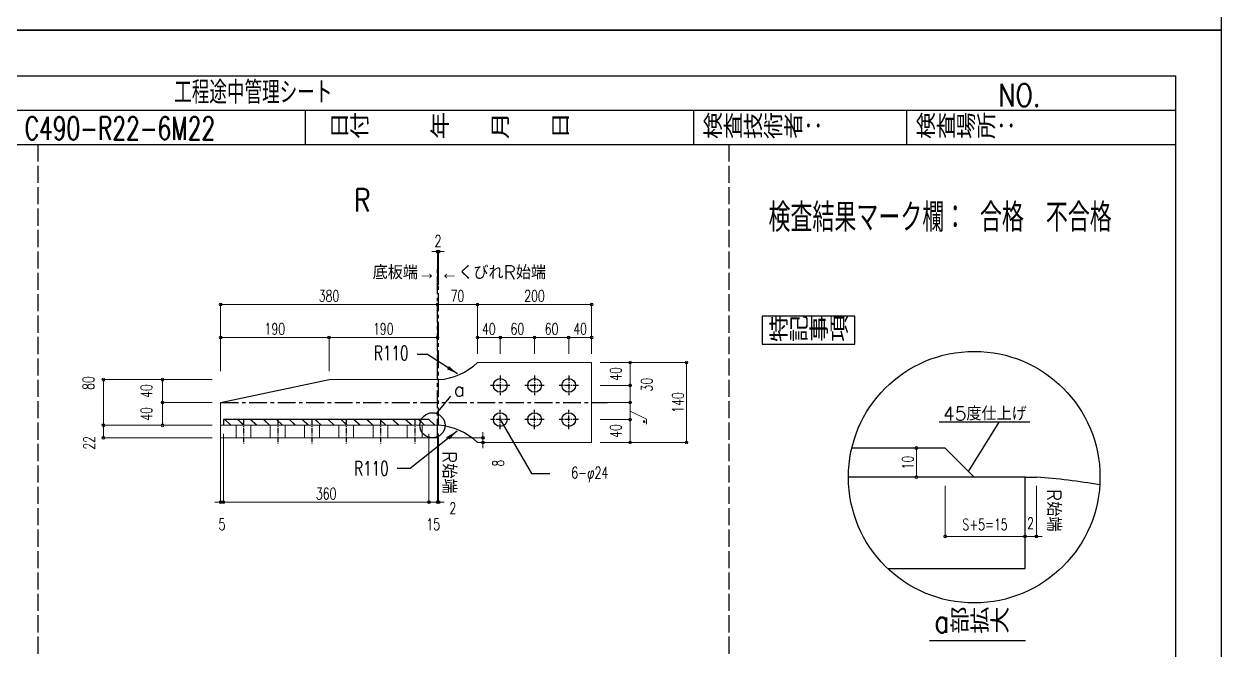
# Model space of a CAD drawing. Header units: millimetres. Extents: x -11384 to 29624, y 0 to 17788.
# Drawn here: x 4631 to 6728, y 1290 to 2387 of the extents above; entities that cross this region are included whole.
import ezdxf
from ezdxf.enums import TextEntityAlignment as Align

# ---------------------------------------------------------------- set-up
doc = ezdxf.new("R2010")
doc.units = ezdxf.units.MM
doc.header["$LTSCALE"] = 5
for name, pattern in [('ACAD_ISO03W100', [30, 12, -18]), ('CENTER1', [10, 6.25, -1.25, 1.25, -1.25]), ('DASHED', [7.5, 6, -1.5]), ('JIS_08_50', [53, 50, -1.125, 0.75, -1.125])]:
    doc.linetypes.add(name, pattern=pattern)
doc.layers.get('0').update_dxf_attribs({"color": 255})
doc.layers.get('DEFPOINTS').update_dxf_attribs({"color": 255})
for name, color, linetype in [('CENTER', 2, 'JIS_08_50'), ('LAYER6', 7, 'Continuous'), ('寸法', 4, 'Continuous'), ('溶接', 241, 'Continuous'), ('補助線', 7, 'ACAD_ISO03W100'), ('金物', 142, 'Continuous')]:
    doc.layers.add(name, color=color, linetype=linetype)
doc.styles.add('KANJI', font='simplex.shx', dxfattribs={"width": 0.7, "bigfont": 'extfont2.shx'})
doc.styles.get("Standard").update_dxf_attribs({"font": 'simplex.shx', "width": 0.7, "height": 2.5, "bigfont": '@extfont2.shx'})
doc.styles.add('SUNPOU', font='simplex.shx', dxfattribs={"width": 0.7, "bigfont": 'extfont2.shx'})
doc.dimstyles.new('コピー ～ 一般寸法-小さめ', dxfattribs={"dimtxt": 25, "dimasz": 3, "dimexe": 3, "dimexo": 3, "dimgap": 3, "dimtad": 1, "dimtxsty": 'Standard', "dimblk": 'ORIGIN', "dimcen": 0, "dimclrd": 256, "dimclre": 256, "dimclrt": 256, "dimadec": 0, "dimazin": 0, "dimtfac": 1, "dimtmove": 1, "dimatfit": 2, "dimfxl": 0, "dimtolj": 2, "dimlwd": 5, "dimlwe": 5, "dimarcsym": 0})
doc.dimstyles.new('コピー(2) - Standard', dxfattribs={"dimtxt": 25, "dimasz": 20, "dimexe": 0.18, "dimexo": 0.0625, "dimgap": 15, "dimtad": 1, "dimdec": 0, "dimzin": 0, "dimdsep": 46, "dimtxsty": 'Standard', "dimblk": 'DOTSMALL', "dimcen": 0.09, "dimadec": 0, "dimazin": 0, "dimtfac": 1, "dimtdec": 0, "dimtofl": 0, "dimtmove": 0, "dimatfit": 3, "dimfxl": 0, "dimtolj": 1, "dimtzin": 0, "dimarcsym": 0})
doc.dimstyles.new('一般寸法-小さめ', dxfattribs={"dimscale": 10, "dimtxt": 2, "dimasz": 0.5, "dimexe": 0.125, "dimexo": 1.5, "dimgap": 0.5, "dimtad": 1, "dimtxsty": 'KANJI', "dimblk": 'ORIGIN', "dimcen": 0, "dimclrd": 256, "dimclre": 256, "dimclrt": 256, "dimadec": 0, "dimazin": 0, "dimtfac": 1, "dimtmove": 2, "dimatfit": 2, "dimfxl": 0, "dimtolj": 2, "dimlwd": 5, "dimlwe": 5, "dimarcsym": 0})

# ---------------------------------------------------------------- blocks, each defined once
blk = doc.blocks.new('_Origin')
at = {"color": 0, "linetype": 'ByBlock', "lineweight": -2}
blk.add_line((0, 0), (-1, 0), dxfattribs=at)
blk.add_circle((0, 0), 0.5, dxfattribs=at)
blk = doc.blocks.new('*D783')
at = {"layer": 'DEFPOINTS', "color": 0, "ltscale": 4, "transparency": 16777216}
for p in [(6244.5, 1592.9), (6384.5, 1592.9), (6384.5, 1489.2)]:
    blk.add_point(p, dxfattribs=at)
at = {"layer": '寸法', "lineweight": 5, "ltscale": 4, "transparency": 16777216}
for p, q in [((6244.5, 1577.9), (6244.5, 1487.9)), ((6384.5, 1577.9), (6384.5, 1487.9)), ((6249.5, 1489.2), (6379.5, 1489.2))]:
    blk.add_line(p, q, dxfattribs=at)
at = {"layer": '寸法', "lineweight": 5, "ltscale": 4, "transparency": 16777216, "xscale": 5, "yscale": 5, "zscale": 5, "rotation": 180}
blk.add_blockref('_Origin', (6244.5, 1489.2), dxfattribs=at)
at = {"layer": '寸法', "lineweight": 5, "ltscale": 4, "transparency": 16777216, "xscale": 5, "yscale": 5, "zscale": 5}
blk.add_blockref('_Origin', (6384.5, 1489.2), dxfattribs=at)
at = {"layer": '寸法', "ltscale": 4, "transparency": 16777216, "insert": (6314.5, 1510), "char_height": 20, "attachment_point": 5, "style": 'KANJI'}
blk.add_mtext('\\A2;S+5=15', dxfattribs=at)
blk = doc.blocks.new('*D784')
at = {"layer": 'DEFPOINTS', "color": 0, "ltscale": 4, "transparency": 16777216}
for p in [(6384.5, 1592.9), (6404.5, 1592.9), (6404.5, 1489.2)]:
    blk.add_point(p, dxfattribs=at)
at = {"layer": '寸法', "lineweight": 5, "ltscale": 4, "transparency": 16777216}
for p, q in [((6384.5, 1577.9), (6384.5, 1487.9)), ((6404.5, 1577.9), (6404.5, 1487.9)), ((6379.5, 1489.2), (6374.5, 1489.2)), ((6384.5, 1489.2), (6404.5, 1489.2)), ((6409.5, 1489.2), (6414.5, 1489.2))]:
    blk.add_line(p, q, dxfattribs=at)
at = {"layer": '寸法', "lineweight": 5, "ltscale": 4, "transparency": 16777216, "xscale": 5, "yscale": 5, "zscale": 5}
blk.add_blockref('_Origin', (6384.5, 1489.2), dxfattribs=at)
at = {"layer": '寸法', "lineweight": 5, "ltscale": 4, "transparency": 16777216, "xscale": 5, "yscale": 5, "zscale": 5, "rotation": 180}
blk.add_blockref('_Origin', (6404.5, 1489.2), dxfattribs=at)
at = {"layer": '寸法', "ltscale": 4, "transparency": 16777216, "insert": (6394.1, 1512.2), "char_height": 20, "attachment_point": 5, "style": 'KANJI'}
blk.add_mtext('\\A2;2', dxfattribs=at)
blk = doc.blocks.new('*D785')
at = {"layer": 'DEFPOINTS', "color": 0, "linetype": 'Continuous', "transparency": 16777216}
for p in [(6244.5, 1643.9), (6194.1, 1592.9), (6244.5, 1592.9)]:
    blk.add_point(p, dxfattribs=at)
at = {"layer": '寸法', "linetype": 'Continuous', "lineweight": 5, "transparency": 16777216}
for p, q in [((6229.5, 1643.9), (6192.9, 1643.9)), ((6194.1, 1638.9), (6194.1, 1597.9)), ((6229.5, 1592.9), (6192.9, 1592.9))]:
    blk.add_line(p, q, dxfattribs=at)
at = {"layer": '寸法', "linetype": 'Continuous', "lineweight": 5, "transparency": 16777216, "xscale": 5, "yscale": 5, "zscale": 5}
for p, rotation in [((6194.1, 1643.9), 90), ((6194.1, 1592.9), 270)]:
    blk.add_blockref('_Origin', p, dxfattribs=dict(at, rotation=rotation))
at = {"layer": '寸法', "linetype": 'Continuous', "transparency": 16777216, "insert": (6179.1, 1618.4), "char_height": 20, "attachment_point": 5, "rotation": 90, "style": 'KANJI'}
blk.add_mtext('\\A2;10', dxfattribs=at)
blk = doc.blocks.new('*D849')
at = {"layer": 'DEFPOINTS', "color": 0, "transparency": 16777216}
for p in [(5355.1, 1895.5), (4975.1, 1763.7), (5355.1, 1763.7)]:
    blk.add_point(p, dxfattribs=at)
at = {"layer": '寸法', "lineweight": 5, "transparency": 16777216}
for p, q in [((4975.1, 1778.7), (4975.1, 1896.8)), ((4980.1, 1895.5), (5350.1, 1895.5)), ((5355.1, 1778.7), (5355.1, 1896.8))]:
    blk.add_line(p, q, dxfattribs=at)
at = {"layer": '寸法', "lineweight": 5, "transparency": 16777216, "xscale": 5, "yscale": 5, "zscale": 5, "rotation": 180}
blk.add_blockref('_Origin', (4975.1, 1895.5), dxfattribs=at)
at = {"layer": '寸法', "lineweight": 5, "transparency": 16777216, "xscale": 5, "yscale": 5, "zscale": 5}
blk.add_blockref('_Origin', (5355.1, 1895.5), dxfattribs=at)
at = {"layer": '寸法', "transparency": 16777216, "insert": (5165.1, 1910.5), "char_height": 20, "attachment_point": 5, "style": 'KANJI'}
blk.add_mtext('\\A2;380', dxfattribs=at)
blk = doc.blocks.new('*D850')
at = {"layer": 'DEFPOINTS', "color": 0, "transparency": 16777216}
for p in [(5355.1, 1895.5), (5425.1, 1795.2), (5355.1, 1763.7)]:
    blk.add_point(p, dxfattribs=at)
at = {"layer": '寸法', "lineweight": 5, "transparency": 16777216}
for p, q in [((5355.1, 1778.7), (5355.1, 1896.8)), ((5420.1, 1895.5), (5360.1, 1895.5)), ((5425.1, 1810.2), (5425.1, 1896.8))]:
    blk.add_line(p, q, dxfattribs=at)
at = {"layer": '寸法', "lineweight": 5, "transparency": 16777216, "xscale": 5, "yscale": 5, "zscale": 5, "rotation": 180}
blk.add_blockref('_Origin', (5355.1, 1895.5), dxfattribs=at)
at = {"layer": '寸法', "lineweight": 5, "transparency": 16777216, "xscale": 5, "yscale": 5, "zscale": 5}
blk.add_blockref('_Origin', (5425.1, 1895.5), dxfattribs=at)
at = {"layer": '寸法', "transparency": 16777216, "insert": (5390.1, 1910.5), "char_height": 20, "attachment_point": 5, "style": 'KANJI'}
blk.add_mtext('\\A2;70', dxfattribs=at)
blk = doc.blocks.new('*D851')
at = {"layer": 'DEFPOINTS', "color": 0, "transparency": 16777216}
for p in [(5625.1, 1793.7), (5791.3, 1793.7), (5625.1, 1653.7)]:
    blk.add_point(p, dxfattribs=at)
at = {"layer": '寸法', "lineweight": 5, "transparency": 16777216}
for p, q in [((5640.1, 1793.7), (5792.5, 1793.7)), ((5791.3, 1658.7), (5791.3, 1788.7)), ((5640.1, 1653.7), (5792.5, 1653.7))]:
    blk.add_line(p, q, dxfattribs=at)
at = {"layer": '寸法', "lineweight": 5, "transparency": 16777216, "xscale": 5, "yscale": 5, "zscale": 5}
for p, rotation in [((5791.3, 1793.7), 90), ((5791.3, 1653.7), 270)]:
    blk.add_blockref('_Origin', p, dxfattribs=dict(at, rotation=rotation))
at = {"layer": '寸法', "transparency": 16777216, "insert": (5776.3, 1723.7), "char_height": 20, "attachment_point": 5, "rotation": 90, "style": 'KANJI'}
blk.add_mtext('\\A2;140', dxfattribs=at)
blk = doc.blocks.new('*D852')
at = {"layer": 'DEFPOINTS', "color": 0, "transparency": 16777216}
for p in [(4769.7, 1763.7), (4975.1, 1763.7), (4975.1, 1683.7)]:
    blk.add_point(p, dxfattribs=at)
at = {"layer": '寸法', "lineweight": 5, "transparency": 16777216}
for p, q in [((4960.1, 1763.7), (4768.5, 1763.7)), ((4769.7, 1688.7), (4769.7, 1758.7)), ((4960.1, 1683.7), (4768.5, 1683.7))]:
    blk.add_line(p, q, dxfattribs=at)
at = {"layer": '寸法', "lineweight": 5, "transparency": 16777216, "xscale": 5, "yscale": 5, "zscale": 5}
for p, rotation in [((4769.7, 1763.7), 90), ((4769.7, 1683.7), 270)]:
    blk.add_blockref('_Origin', p, dxfattribs=dict(at, rotation=rotation))
at = {"layer": '寸法', "transparency": 16777216, "insert": (4743.5, 1757.7), "char_height": 20, "attachment_point": 5, "rotation": 90, "style": 'KANJI'}
blk.add_mtext('\\A2;80', dxfattribs=at)
blk = doc.blocks.new('*D861')
at = {"layer": 'DEFPOINTS', "color": 0, "transparency": 16777216}
for p in [(4769.7, 1683.7), (4975.1, 1683.7), (4975.1, 1661.7)]:
    blk.add_point(p, dxfattribs=at)
at = {"layer": '寸法', "lineweight": 5, "transparency": 16777216}
for p, q in [((4960.1, 1683.7), (4768.5, 1683.7)), ((4769.7, 1666.7), (4769.7, 1678.7)), ((4960.1, 1661.7), (4768.5, 1661.7))]:
    blk.add_line(p, q, dxfattribs=at)
at = {"layer": '寸法', "lineweight": 5, "transparency": 16777216, "xscale": 5, "yscale": 5, "zscale": 5}
for p, rotation in [((4769.7, 1683.7), 90), ((4769.7, 1661.7), 270)]:
    blk.add_blockref('_Origin', p, dxfattribs=dict(at, rotation=rotation))
at = {"layer": '寸法', "transparency": 16777216, "insert": (4744.7, 1653), "char_height": 20, "attachment_point": 5, "rotation": 90, "style": 'KANJI'}
blk.add_mtext('\\A2;22', dxfattribs=at)
blk = doc.blocks.new('*D862')
at = {"layer": 'DEFPOINTS', "color": 0, "transparency": 16777216}
for p in [(5625.1, 1895.5), (5425.1, 1795.2), (5625.1, 1793.7)]:
    blk.add_point(p, dxfattribs=at)
at = {"layer": '寸法', "lineweight": 5, "transparency": 16777216}
for p, q in [((5425.1, 1810.2), (5425.1, 1896.8)), ((5430.1, 1895.5), (5620.1, 1895.5)), ((5625.1, 1808.7), (5625.1, 1896.8))]:
    blk.add_line(p, q, dxfattribs=at)
at = {"layer": '寸法', "lineweight": 5, "transparency": 16777216, "xscale": 5, "yscale": 5, "zscale": 5, "rotation": 180}
blk.add_blockref('_Origin', (5425.1, 1895.5), dxfattribs=at)
at = {"layer": '寸法', "lineweight": 5, "transparency": 16777216, "xscale": 5, "yscale": 5, "zscale": 5}
blk.add_blockref('_Origin', (5625.1, 1895.5), dxfattribs=at)
at = {"layer": '寸法', "transparency": 16777216, "insert": (5525.1, 1910.5), "char_height": 20, "attachment_point": 5, "style": 'KANJI'}
blk.add_mtext('\\A2;200', dxfattribs=at)
blk = doc.blocks.new('*D853')
at = {"layer": 'DEFPOINTS', "color": 0, "transparency": 16777216}
for p in [(5625.1, 1793.7), (5625.1, 1753.7), (5692.8, 1753.7)]:
    blk.add_point(p, dxfattribs=at)
at = {"layer": '寸法', "lineweight": 5, "transparency": 16777216}
for p, q in [((5640.1, 1793.7), (5694, 1793.7)), ((5692.8, 1788.7), (5692.8, 1758.7)), ((5640.1, 1753.7), (5694, 1753.7))]:
    blk.add_line(p, q, dxfattribs=at)
at = {"layer": '寸法', "lineweight": 5, "transparency": 16777216, "xscale": 5, "yscale": 5, "zscale": 5}
for p, rotation in [((5692.8, 1793.7), 90), ((5692.8, 1753.7), 270)]:
    blk.add_blockref('_Origin', p, dxfattribs=dict(at, rotation=rotation))
at = {"layer": '寸法', "transparency": 16777216, "insert": (5667.4, 1773.7), "char_height": 20, "attachment_point": 5, "rotation": 90, "style": 'KANJI'}
blk.add_mtext('\\A2;40', dxfattribs=at)
blk = doc.blocks.new('*D854')
at = {"layer": 'DEFPOINTS', "color": 0, "transparency": 16777216}
for p in [(5625.1, 1693.7), (5625.1, 1653.7), (5692.8, 1653.7)]:
    blk.add_point(p, dxfattribs=at)
at = {"layer": '寸法', "lineweight": 5, "transparency": 16777216}
for p, q in [((5640.1, 1693.7), (5694, 1693.7)), ((5692.8, 1688.7), (5692.8, 1658.7)), ((5640.1, 1653.7), (5694, 1653.7))]:
    blk.add_line(p, q, dxfattribs=at)
at = {"layer": '寸法', "lineweight": 5, "transparency": 16777216, "xscale": 5, "yscale": 5, "zscale": 5}
for p, rotation in [((5692.8, 1693.7), 90), ((5692.8, 1653.7), 270)]:
    blk.add_blockref('_Origin', p, dxfattribs=dict(at, rotation=rotation))
at = {"layer": '寸法', "transparency": 16777216, "insert": (5667.4, 1673.7), "char_height": 20, "attachment_point": 5, "rotation": 90, "style": 'KANJI'}
blk.add_mtext('\\A2;40', dxfattribs=at)
blk = doc.blocks.new('*D855')
at = {"layer": 'DEFPOINTS', "color": 0, "transparency": 16777216}
for p in [(4873.3, 1723.7), (4975.1, 1723.7), (4975.1, 1683.7)]:
    blk.add_point(p, dxfattribs=at)
at = {"layer": '寸法', "lineweight": 5, "transparency": 16777216}
for p, q in [((4960.1, 1723.7), (4872.1, 1723.7)), ((4873.3, 1688.7), (4873.3, 1718.7)), ((4960.1, 1683.7), (4872.1, 1683.7))]:
    blk.add_line(p, q, dxfattribs=at)
at = {"layer": '寸法', "lineweight": 5, "transparency": 16777216, "xscale": 5, "yscale": 5, "zscale": 5}
for p, rotation in [((4873.3, 1723.7), 90), ((4873.3, 1683.7), 270)]:
    blk.add_blockref('_Origin', p, dxfattribs=dict(at, rotation=rotation))
at = {"layer": '寸法', "transparency": 16777216, "insert": (4845.2, 1703.7), "char_height": 20, "attachment_point": 5, "rotation": 90, "style": 'KANJI'}
blk.add_mtext('\\A2;40', dxfattribs=at)
blk = doc.blocks.new('*D856')
at = {"layer": 'DEFPOINTS', "color": 0, "transparency": 16777216}
for p in [(4873.3, 1763.7), (4975.1, 1763.7), (4975.1, 1723.7)]:
    blk.add_point(p, dxfattribs=at)
at = {"layer": '寸法', "lineweight": 5, "transparency": 16777216}
for p, q in [((4960.1, 1763.7), (4872.1, 1763.7)), ((4873.3, 1728.7), (4873.3, 1758.7)), ((4960.1, 1723.7), (4872.1, 1723.7))]:
    blk.add_line(p, q, dxfattribs=at)
at = {"layer": '寸法', "lineweight": 5, "transparency": 16777216, "xscale": 5, "yscale": 5, "zscale": 5}
for p, rotation in [((4873.3, 1763.7), 90), ((4873.3, 1723.7), 270)]:
    blk.add_blockref('_Origin', p, dxfattribs=dict(at, rotation=rotation))
at = {"layer": '寸法', "transparency": 16777216, "insert": (4845.2, 1743.7), "char_height": 20, "attachment_point": 5, "rotation": 90, "style": 'KANJI'}
blk.add_mtext('\\A2;40', dxfattribs=at)
blk = doc.blocks.new('*D863')
at = {"layer": 'DEFPOINTS', "color": 0, "transparency": 16777216}
for p in [(5355.1, 1661.7), (5425.1, 1653.7), (5434.8, 1653.7)]:
    blk.add_point(p, dxfattribs=at)
at = {"layer": '寸法', "lineweight": 5, "transparency": 16777216}
for p, q in [((5370.1, 1661.7), (5436, 1661.7)), ((5434.8, 1666.7), (5434.8, 1671.7)), ((5434.8, 1661.7), (5434.8, 1653.7)), ((5434.8, 1648.7), (5434.8, 1643.7)), ((5440.1, 1653.7), (5436, 1653.7))]:
    blk.add_line(p, q, dxfattribs=at)
at = {"layer": '寸法', "lineweight": 5, "transparency": 16777216, "xscale": 5, "yscale": 5, "zscale": 5}
for p, rotation in [((5434.8, 1661.7), 270), ((5434.8, 1653.7), 90)]:
    blk.add_blockref('_Origin', p, dxfattribs=dict(at, rotation=rotation))
at = {"layer": '寸法', "transparency": 16777216, "insert": (5461.5, 1617.3), "char_height": 20, "attachment_point": 5, "rotation": 90, "style": 'KANJI'}
blk.add_mtext('\\A2;8', dxfattribs=at)
blk = doc.blocks.new('_DotSmall')
at = {"color": 0, "linetype": 'ByBlock', "const_width": 0.5}
blk.add_lwpolyline([(-0.0625, 0, 1), (0.0625, 0, 1)], format="xyb", close=True, dxfattribs=at)
blk = doc.blocks.new('*D841')
at = {"layer": 'DEFPOINTS', "color": 0, "transparency": 16777216}
for p in [(5165.1, 1837.7), (4975.1, 1763.7), (5165.1, 1763.7)]:
    blk.add_point(p, dxfattribs=at)
at = {"layer": '寸法', "lineweight": 5, "transparency": 16777216}
for p, q in [((4975.1, 1778.7), (4975.1, 1839)), ((4980.1, 1837.7), (5160.1, 1837.7)), ((5165.1, 1778.7), (5165.1, 1839))]:
    blk.add_line(p, q, dxfattribs=at)
at = {"layer": '寸法', "lineweight": 5, "transparency": 16777216, "xscale": 5, "yscale": 5, "zscale": 5, "rotation": 180}
blk.add_blockref('_Origin', (4975.1, 1837.7), dxfattribs=at)
at = {"layer": '寸法', "lineweight": 5, "transparency": 16777216, "xscale": 5, "yscale": 5, "zscale": 5}
blk.add_blockref('_Origin', (5165.1, 1837.7), dxfattribs=at)
at = {"layer": '寸法', "transparency": 16777216, "insert": (5070.1, 1852.7), "char_height": 20, "attachment_point": 5, "style": 'KANJI'}
blk.add_mtext('\\A2;190', dxfattribs=at)
blk = doc.blocks.new('*D842')
at = {"layer": 'DEFPOINTS', "color": 0, "transparency": 16777216}
for p in [(5355.1, 1837.7), (5165.1, 1763.7), (5355.1, 1763.7)]:
    blk.add_point(p, dxfattribs=at)
at = {"layer": '寸法', "lineweight": 5, "transparency": 16777216}
for p, q in [((5165.1, 1778.7), (5165.1, 1839)), ((5170.1, 1837.7), (5350.1, 1837.7)), ((5355.1, 1778.7), (5355.1, 1839))]:
    blk.add_line(p, q, dxfattribs=at)
at = {"layer": '寸法', "lineweight": 5, "transparency": 16777216, "xscale": 5, "yscale": 5, "zscale": 5, "rotation": 180}
blk.add_blockref('_Origin', (5165.1, 1837.7), dxfattribs=at)
at = {"layer": '寸法', "lineweight": 5, "transparency": 16777216, "xscale": 5, "yscale": 5, "zscale": 5}
blk.add_blockref('_Origin', (5355.1, 1837.7), dxfattribs=at)
at = {"layer": '寸法', "transparency": 16777216, "insert": (5260.1, 1852.7), "char_height": 20, "attachment_point": 5, "style": 'KANJI'}
blk.add_mtext('\\A2;190', dxfattribs=at)
blk = doc.blocks.new('*D843')
at = {"layer": 'DEFPOINTS', "color": 0, "transparency": 16777216}
for p in [(5465.1, 1837.7), (5425.1, 1793.7), (5465.1, 1793.7)]:
    blk.add_point(p, dxfattribs=at)
at = {"layer": '寸法', "lineweight": 5, "transparency": 16777216}
for p, q in [((5425.1, 1808.7), (5425.1, 1839)), ((5430.1, 1837.7), (5460.1, 1837.7)), ((5465.1, 1808.7), (5465.1, 1839))]:
    blk.add_line(p, q, dxfattribs=at)
at = {"layer": '寸法', "lineweight": 5, "transparency": 16777216, "xscale": 5, "yscale": 5, "zscale": 5, "rotation": 180}
blk.add_blockref('_Origin', (5425.1, 1837.7), dxfattribs=at)
at = {"layer": '寸法', "lineweight": 5, "transparency": 16777216, "xscale": 5, "yscale": 5, "zscale": 5}
blk.add_blockref('_Origin', (5465.1, 1837.7), dxfattribs=at)
at = {"layer": '寸法', "transparency": 16777216, "insert": (5445.1, 1852.7), "char_height": 20, "attachment_point": 5, "style": 'KANJI'}
blk.add_mtext('\\A2;40', dxfattribs=at)
blk = doc.blocks.new('*D844')
at = {"layer": 'DEFPOINTS', "color": 0, "transparency": 16777216}
for p in [(5585.1, 1837.7), (5525.1, 1793.7), (5585.1, 1793.7)]:
    blk.add_point(p, dxfattribs=at)
at = {"layer": '寸法', "lineweight": 5, "transparency": 16777216}
for p, q in [((5525.1, 1808.7), (5525.1, 1839)), ((5530.1, 1837.7), (5580.1, 1837.7)), ((5585.1, 1808.7), (5585.1, 1839))]:
    blk.add_line(p, q, dxfattribs=at)
at = {"layer": '寸法', "lineweight": 5, "transparency": 16777216, "xscale": 5, "yscale": 5, "zscale": 5, "rotation": 180}
blk.add_blockref('_Origin', (5525.1, 1837.7), dxfattribs=at)
at = {"layer": '寸法', "lineweight": 5, "transparency": 16777216, "xscale": 5, "yscale": 5, "zscale": 5}
blk.add_blockref('_Origin', (5585.1, 1837.7), dxfattribs=at)
at = {"layer": '寸法', "transparency": 16777216, "insert": (5555.1, 1852.7), "char_height": 20, "attachment_point": 5, "style": 'KANJI'}
blk.add_mtext('\\A2;60', dxfattribs=at)
blk = doc.blocks.new('*D845')
at = {"layer": 'DEFPOINTS', "color": 0, "transparency": 16777216}
for p in [(5525.1, 1837.7), (5465.1, 1793.7), (5525.1, 1793.7)]:
    blk.add_point(p, dxfattribs=at)
at = {"layer": '寸法', "lineweight": 5, "transparency": 16777216}
for p, q in [((5465.1, 1808.7), (5465.1, 1839)), ((5470.1, 1837.7), (5520.1, 1837.7)), ((5525.1, 1808.7), (5525.1, 1839))]:
    blk.add_line(p, q, dxfattribs=at)
at = {"layer": '寸法', "lineweight": 5, "transparency": 16777216, "xscale": 5, "yscale": 5, "zscale": 5, "rotation": 180}
blk.add_blockref('_Origin', (5465.1, 1837.7), dxfattribs=at)
at = {"layer": '寸法', "lineweight": 5, "transparency": 16777216, "xscale": 5, "yscale": 5, "zscale": 5}
blk.add_blockref('_Origin', (5525.1, 1837.7), dxfattribs=at)
at = {"layer": '寸法', "transparency": 16777216, "insert": (5495.1, 1852.7), "char_height": 20, "attachment_point": 5, "style": 'KANJI'}
blk.add_mtext('\\A2;60', dxfattribs=at)
blk = doc.blocks.new('*D846')
at = {"layer": 'DEFPOINTS', "color": 0, "transparency": 16777216}
for p in [(5625.1, 1837.7), (5585.1, 1793.7), (5625.1, 1793.7)]:
    blk.add_point(p, dxfattribs=at)
at = {"layer": '寸法', "lineweight": 5, "transparency": 16777216}
for p, q in [((5585.1, 1808.7), (5585.1, 1839)), ((5590.1, 1837.7), (5620.1, 1837.7)), ((5625.1, 1808.7), (5625.1, 1839))]:
    blk.add_line(p, q, dxfattribs=at)
at = {"layer": '寸法', "lineweight": 5, "transparency": 16777216, "xscale": 5, "yscale": 5, "zscale": 5, "rotation": 180}
blk.add_blockref('_Origin', (5585.1, 1837.7), dxfattribs=at)
at = {"layer": '寸法', "lineweight": 5, "transparency": 16777216, "xscale": 5, "yscale": 5, "zscale": 5}
blk.add_blockref('_Origin', (5625.1, 1837.7), dxfattribs=at)
at = {"layer": '寸法', "transparency": 16777216, "insert": (5605.1, 1852.7), "char_height": 20, "attachment_point": 5, "style": 'KANJI'}
blk.add_mtext('\\A2;40', dxfattribs=at)
blk = doc.blocks.new('*D847')
at = {"layer": 'DEFPOINTS', "color": 0, "transparency": 16777216}
for p in [(5625.1, 1753.7), (5625.1, 1723.7), (5692.8, 1723.7)]:
    blk.add_point(p, dxfattribs=at)
at = {"layer": '寸法', "lineweight": 5, "transparency": 16777216}
for p, q in [((5640.1, 1753.7), (5694, 1753.7)), ((5692.8, 1748.7), (5692.8, 1728.7)), ((5640.1, 1723.7), (5694, 1723.7))]:
    blk.add_line(p, q, dxfattribs=at)
at = {"layer": '寸法', "lineweight": 5, "transparency": 16777216, "xscale": 5, "yscale": 5, "zscale": 5}
for p, rotation in [((5692.8, 1753.7), 90), ((5692.8, 1723.7), 270)]:
    blk.add_blockref('_Origin', p, dxfattribs=dict(at, rotation=rotation))
at = {"layer": '寸法', "transparency": 16777216, "insert": (5721.9, 1754.9), "char_height": 20, "attachment_point": 5, "rotation": 90, "style": 'KANJI'}
blk.add_mtext('\\A2;30', dxfattribs=at)
blk = doc.blocks.new('*D848')
at = {"layer": 'DEFPOINTS', "color": 0, "transparency": 16777216}
for p in [(5625.1, 1723.7), (5625.1, 1693.7), (5692.8, 1693.7)]:
    blk.add_point(p, dxfattribs=at)
at = {"layer": '寸法', "lineweight": 5, "transparency": 16777216}
for p, q in [((5645.1, 1723.7), (5695.8, 1723.7)), ((5692.8, 1720.7), (5692.8, 1696.7)), ((5692.8, 1708.7), (5721.5, 1694.5)), ((5645.1, 1693.7), (5695.8, 1693.7)), ((5721.5, 1694.5), (5721.5, 1685.7))]:
    blk.add_line(p, q, dxfattribs=at)
at = {"layer": '寸法', "lineweight": 5, "transparency": 16777216, "xscale": 3, "yscale": 3, "zscale": 3}
for p, rotation in [((5692.8, 1723.7), 90), ((5692.8, 1693.7), 270)]:
    blk.add_blockref('_Origin', p, dxfattribs=dict(at, rotation=rotation))
at = {"layer": '寸法', "transparency": 16777216, "insert": (5717.3, 1690.1), "char_height": 2.5, "attachment_point": 5, "rotation": 90}
blk.add_mtext('\\A2;30', dxfattribs=at)
blk = doc.blocks.new('*D857')
at = {"layer": 'DEFPOINTS', "color": 0, "linetype": 'Continuous', "transparency": 16777216}
for p in [(4975.1, 1683.7), (4980.1, 1664.7), (4980.1, 1549)]:
    blk.add_point(p, dxfattribs=at)
at = {"layer": '寸法', "linetype": 'Continuous', "lineweight": 5, "transparency": 16777216}
for p, q in [((4975.1, 1668.7), (4975.1, 1547.8)), ((4980.1, 1649.7), (4980.1, 1547.8)), ((4970.1, 1549), (4965.1, 1549)), ((4975.1, 1549), (4980.1, 1549)), ((4985.1, 1549), (4990.1, 1549))]:
    blk.add_line(p, q, dxfattribs=at)
at = {"layer": '寸法', "linetype": 'Continuous', "lineweight": 5, "transparency": 16777216, "xscale": 5, "yscale": 5, "zscale": 5}
blk.add_blockref('_Origin', (4975.1, 1549), dxfattribs=at)
at = {"layer": '寸法', "linetype": 'Continuous', "lineweight": 5, "transparency": 16777216, "xscale": 5, "yscale": 5, "zscale": 5, "rotation": 180}
blk.add_blockref('_Origin', (4980.1, 1549), dxfattribs=at)
at = {"layer": '寸法', "linetype": 'Continuous', "transparency": 16777216, "insert": (4977.6, 1510.3), "char_height": 20, "attachment_point": 5, "style": 'KANJI'}
blk.add_mtext('\\A2;5', dxfattribs=at)
blk = doc.blocks.new('*D858')
at = {"layer": 'DEFPOINTS', "color": 0, "linetype": 'Continuous', "transparency": 16777216}
for p in [(4980.1, 1683.7), (5340.1, 1683.7), (5340.1, 1549)]:
    blk.add_point(p, dxfattribs=at)
at = {"layer": '寸法', "linetype": 'Continuous', "lineweight": 5, "transparency": 16777216}
for p, q in [((4980.1, 1668.7), (4980.1, 1547.8)), ((5340.1, 1668.7), (5340.1, 1547.8)), ((4985.1, 1549), (5335.1, 1549))]:
    blk.add_line(p, q, dxfattribs=at)
at = {"layer": '寸法', "linetype": 'Continuous', "lineweight": 5, "transparency": 16777216, "xscale": 5, "yscale": 5, "zscale": 5, "rotation": 180}
blk.add_blockref('_Origin', (4980.1, 1549), dxfattribs=at)
at = {"layer": '寸法', "linetype": 'Continuous', "lineweight": 5, "transparency": 16777216, "xscale": 5, "yscale": 5, "zscale": 5}
blk.add_blockref('_Origin', (5340.1, 1549), dxfattribs=at)
at = {"layer": '寸法', "linetype": 'Continuous', "transparency": 16777216, "insert": (5160.1, 1564), "char_height": 20, "attachment_point": 5, "style": 'KANJI'}
blk.add_mtext('\\A2;360', dxfattribs=at)
blk = doc.blocks.new('*D859')
at = {"layer": 'DEFPOINTS', "color": 0, "linetype": 'Continuous', "transparency": 16777216}
for p in [(5340.1, 1683.7), (5355.1, 1683.7), (5355.1, 1549)]:
    blk.add_point(p, dxfattribs=at)
at = {"layer": '寸法', "linetype": 'Continuous', "lineweight": 5, "transparency": 16777216}
for p, q in [((5340.1, 1668.7), (5340.1, 1547.8)), ((5355.1, 1668.7), (5355.1, 1547.8)), ((5335.1, 1549), (5330.1, 1549)), ((5340.1, 1549), (5355.1, 1549)), ((5360.1, 1549), (5365.1, 1549))]:
    blk.add_line(p, q, dxfattribs=at)
at = {"layer": '寸法', "linetype": 'Continuous', "lineweight": 5, "transparency": 16777216, "xscale": 5, "yscale": 5, "zscale": 5}
blk.add_blockref('_Origin', (5340.1, 1549), dxfattribs=at)
at = {"layer": '寸法', "linetype": 'Continuous', "lineweight": 5, "transparency": 16777216, "xscale": 5, "yscale": 5, "zscale": 5, "rotation": 180}
blk.add_blockref('_Origin', (5355.1, 1549), dxfattribs=at)
at = {"layer": '寸法', "linetype": 'Continuous', "transparency": 16777216, "insert": (5347.6, 1510.3), "char_height": 20, "attachment_point": 5, "style": 'KANJI'}
blk.add_mtext('\\A2;15', dxfattribs=at)
blk = doc.blocks.new('*D860')
at = {"layer": 'DEFPOINTS', "color": 0, "linetype": 'Continuous', "transparency": 16777216}
for p in [(5355.1, 1683.7), (5357.1, 1683.7), (5357.1, 1549)]:
    blk.add_point(p, dxfattribs=at)
at = {"layer": '寸法', "linetype": 'Continuous', "lineweight": 5, "transparency": 16777216}
for p, q in [((5355.1, 1668.7), (5355.1, 1547.8)), ((5357.1, 1668.7), (5357.1, 1547.8)), ((5350.1, 1549), (5345.1, 1549)), ((5355.1, 1549), (5357.1, 1549)), ((5362.1, 1549), (5367.1, 1549))]:
    blk.add_line(p, q, dxfattribs=at)
at = {"layer": '寸法', "linetype": 'Continuous', "lineweight": 5, "transparency": 16777216, "xscale": 5, "yscale": 5, "zscale": 5}
blk.add_blockref('_Origin', (5355.1, 1549), dxfattribs=at)
at = {"layer": '寸法', "linetype": 'Continuous', "lineweight": 5, "transparency": 16777216, "xscale": 5, "yscale": 5, "zscale": 5, "rotation": 180}
blk.add_blockref('_Origin', (5357.1, 1549), dxfattribs=at)
at = {"layer": '寸法', "linetype": 'Continuous', "transparency": 16777216, "insert": (5382.1, 1538.5), "char_height": 20, "attachment_point": 5, "style": 'KANJI'}
blk.add_mtext('\\A2;2', dxfattribs=at)
blk = doc.blocks.new('*D952')
at = {"layer": 'DEFPOINTS', "color": 0, "transparency": 16777216}
for p in [(5357.1, 1988.1), (5355.1, 1914.1), (5357.1, 1914.1)]:
    blk.add_point(p, dxfattribs=at)
at = {"layer": '寸法', "lineweight": 5, "transparency": 16777216}
for p, q in [((5350.1, 1988.1), (5345.1, 1988.1)), ((5355.1, 1929.1), (5355.1, 1989.4)), ((5355.1, 1988.1), (5357.1, 1988.1)), ((5357.1, 1929.1), (5357.1, 1989.4)), ((5362.1, 1988.1), (5367.1, 1988.1))]:
    blk.add_line(p, q, dxfattribs=at)
at = {"layer": '寸法', "lineweight": 5, "transparency": 16777216, "xscale": 5, "yscale": 5, "zscale": 5}
blk.add_blockref('_Origin', (5355.1, 1988.1), dxfattribs=at)
at = {"layer": '寸法', "lineweight": 5, "transparency": 16777216, "xscale": 5, "yscale": 5, "zscale": 5, "rotation": 180}
blk.add_blockref('_Origin', (5357.1, 1988.1), dxfattribs=at)
at = {"layer": '寸法', "transparency": 16777216, "insert": (5356, 2006.6), "char_height": 20, "attachment_point": 5, "style": 'KANJI'}
blk.add_mtext('\\A2;2', dxfattribs=at)

msp = doc.modelspace()

# ---------------------------------------------------------------- hatches: boundary and pattern name
at = {"layer": '溶接', "ltscale": 6}
h = msp.add_hatch(dxfattribs=at)
h.set_pattern_fill('JIS_LC_20', color=256, scale=0.8, angle=90)
h.set_pattern_definition([(135, (3071.142, -1395.273), (-11.31371, -11.31371), []), (135, (3071.142, -1394.953), (-11.31371, -11.31371), [])])
h.paths.add_polyline_path([(5159.142, 1683.727), (4980.142, 1683.727), (4980.142, 1694.127), (5159.142, 1694.127)])
h.paths.add_polyline_path([(5341.142, 1683.727), (5159.142, 1683.727), (5159.142, 1694.127), (5341.142, 1694.127)])
h.paths.add_polyline_path([(5341.142, 1683.727), (5341.142, 1689.727)], flags=17)

# ---------------------------------------------------------------- linework, layer by layer
at = {"linetype": 'Continuous', "lineweight": -3}
for p, q in [((3444, 2236), (6648, 2236)), ((5124, 2176), (5124, 2236)), ((5804, 2176), (5804, 2236)), ((6177.301, 2176), (6177.301, 2236)), ((3444, 2176), (6648, 2176))]:
    msp.add_line(p, q, dxfattribs=at)
at = {"linetype": 'DASHED', "lineweight": -3}
for p, q in [((4654.899, 2176), (4654.899, 700)), ((5865.799, 2176), (5865.799, 700))]:
    msp.add_line(p, q, dxfattribs=at)
at = {"linetype": 'Continuous', "lineweight": -3}
for points in [[(3364, 4752), (6728, 4752), (6728, 2376), (3364, 2376)], [(3364, 2376), (6728, 2376), (6728, 0), (3364, 0)], [(3444, 2296), (6648, 2296), (6648, 80), (3444, 80)]]:
    msp.add_lwpolyline(points, close=True, dxfattribs=at)
at = {"layer": 'CENTER', "linetype": 'CENTER1'}
msp.add_line((4975.142, 1723.727), (5652.796, 1723.727), dxfattribs=at)
at = {"layer": '寸法', "linetype": 'CENTER1'}
for p, q in [((5355.142, 1663.564), (5355.142, 1959.216)), ((5357.142, 1683.727), (5357.142, 1959.216))]:
    msp.add_line(p, q, dxfattribs=at)
at = {"layer": '寸法', "linetype": 'CENTER1', "ltscale": 0.3}
for p, q in [((5465.142, 1770.727), (5465.142, 1736.727)), ((5525.142, 1770.727), (5525.142, 1736.727)), ((5585.142, 1770.727), (5585.142, 1736.727)), ((5482.142, 1753.727), (5448.142, 1753.727)), ((5542.142, 1753.727), (5508.142, 1753.727)), ((5602.142, 1753.727), (5568.142, 1753.727)), ((5465.142, 1676.727), (5465.142, 1710.727)), ((5525.142, 1676.727), (5525.142, 1710.727)), ((5585.142, 1676.727), (5585.142, 1710.727)), ((5015.142, 1693.727), (5015.142, 1651.727)), ((5075.142, 1693.727), (5075.142, 1651.727)), ((5135.142, 1693.727), (5135.142, 1651.727)), ((5195.142, 1693.727), (5195.142, 1651.727)), ((5255.142, 1693.727), (5255.142, 1651.727)), ((5315.142, 1693.727), (5315.142, 1651.727)), ((5482.142, 1693.727), (5448.142, 1693.727)), ((5542.142, 1693.727), (5508.142, 1693.727)), ((5602.142, 1693.727), (5568.142, 1693.727))]:
    msp.add_line(p, q, dxfattribs=at)
at = {"layer": '寸法', "ltscale": 4}
for p, q in [((5353.248, 1704.624), (5378.285, 1735.011)), ((6393.087, 1689.029), (6233.967, 1689.029)), ((6285.29, 1603.083), (6338.956, 1689.029))]:
    msp.add_line(p, q, dxfattribs=at)
at = {"layer": '寸法'}
for p, q in [((5465.142, 1693.727), (5519.786, 1599.081)), ((5519.786, 1599.081), (5551.933, 1599.081)), ((6217.396, 1306.654), (6385.396, 1306.654))]:
    msp.add_line(p, q, dxfattribs=at)
at = {"layer": '寸法', "linetype": 'Continuous'}
msp.add_lwpolyline([(5924.215, 1826.083), (6086.578, 1826.083), (6086.578, 1874.827), (5924.215, 1874.827)], close=True, dxfattribs=at)
for centre, radius in [((6295.49, 1592.883), 220.401), ((5346.242, 1683.727), 22.04)]:
    msp.add_circle(centre, radius, dxfattribs=at)
at = {"layer": '溶接'}
for p, q in [((5340.142, 1694.127), (4980.142, 1694.127)), ((6244.49, 1643.883), (6081.071, 1643.883))]:
    msp.add_line(p, q, dxfattribs=at)
at = {"layer": '溶接', "linetype": 'Continuous'}
for p, q in [((4980.142, 1694.127), (4980.142, 1683.727)), ((5340.142, 1694.127), (5350.542, 1683.727))]:
    msp.add_line(p, q, dxfattribs=at)
at = {"layer": '溶接', "ltscale": 4}
msp.add_line((6244.49, 1643.883), (6295.49, 1592.883), dxfattribs=at)
at = {"layer": '補助線', "lineweight": 18}
for p, q in [((5002.142, 1661.727), (5002.142, 1683.727)), ((5028.142, 1661.727), (5028.142, 1683.727)), ((5062.142, 1661.727), (5062.142, 1683.727)), ((5088.142, 1661.727), (5088.142, 1683.727)), ((5122.142, 1661.727), (5122.142, 1683.727)), ((5148.142, 1661.727), (5148.142, 1683.727)), ((5182.142, 1661.727), (5182.142, 1683.727)), ((5208.142, 1661.727), (5208.142, 1683.727)), ((5242.142, 1661.727), (5242.142, 1683.727)), ((5268.142, 1661.727), (5268.142, 1683.727)), ((5302.142, 1661.727), (5302.142, 1683.727)), ((5328.142, 1661.727), (5328.142, 1683.727))]:
    msp.add_line(p, q, dxfattribs=at)
at = {"layer": '金物', "lineweight": 18}
for p, q in [((5625.142, 1793.727), (5425.142, 1793.727)), ((5625.142, 1653.727), (5625.142, 1793.727)), ((5357.142, 1763.727), (5165.142, 1763.727)), ((4975.142, 1723.727), (4975.142, 1683.727)), ((4975.142, 1683.727), (4975.142, 1661.727)), ((5357.142, 1683.727), (4975.142, 1683.727)), ((5355.142, 1661.727), (5355.142, 1683.727)), ((4975.142, 1661.727), (5355.142, 1661.727)), ((5625.142, 1653.727), (5425.142, 1653.727))]:
    msp.add_line(p, q, dxfattribs=at)
at = {"layer": '金物'}
msp.add_line((4975.142, 1723.727), (5165.142, 1763.727), dxfattribs=at)
at = {"layer": '金物', "color": 153}
for p, q in [((6384.49, 1592.883), (6075.09, 1592.883)), ((6384.49, 1432.883), (6384.49, 1592.883)), ((6143.91, 1432.883), (6384.49, 1432.883))]:
    msp.add_line(p, q, dxfattribs=at)
at = {"layer": '金物', "color": 153, "ltscale": 5}
msp.add_line((6384.49, 1592.883), (6404.49, 1592.883), dxfattribs=at)
at = {"layer": '金物', "ltscale": 2.5}
for centre in [(5465.142, 1753.727), (5525.142, 1753.727), (5585.142, 1753.727), (5465.142, 1693.727), (5525.142, 1693.727), (5585.142, 1693.727)]:
    msp.add_circle(centre, 12, dxfattribs=at)
at = {"layer": '金物', "ltscale": 2}
for centre, start, end in [((5349.352, 1873.451), 274.060941, 313.550946), ((5349.352, 1574.003), 46.449054, 85.939059)]:
    msp.add_arc(centre, 110, start, end, dxfattribs=at)
at = {"layer": '金物', "color": 153, "ltscale": 4}
msp.add_arc((6326.591, 495.645), 1100, 80.112723, 85.939059, dxfattribs=at)

# ---------------------------------------------------------------- texts
at = {"layer": 'LAYER6', "color": 0, "linetype": 'Continuous', "lineweight": -3, "style": 'SUNPOU', "width": 0.7}
for s, height, p in [('工程途中管理シート', 40, (4893.829, 2246.926)), ('検査結果マーク欄： 合格\u3000不合格', 50, (5935.011, 2022.796))]:
    msp.add_text(s, height=height, dxfattribs=at).set_placement(p)
at = {"layer": 'LAYER6', "color": 0, "linetype": 'Continuous', "lineweight": -3, "width": 0.8}
for s, p in [('NO.', (6337.789, 2242.209)), ('日付\u3000\u3000\u3000年\u3000\u3000月\u3000\u3000日', (5165.219, 2186.926)), ('検査技術者：', (5819.744, 2186.926)), ('検査場所：', (6193.044, 2186.926)), ('R', (5208.949, 2058.216)), ('特記事項', (5935.011, 1831.433)), ('a部拡大', (6225.95, 1320.43))]:
    msp.add_text(s, height=40, dxfattribs=at).set_placement(p)
at = {"layer": 'LAYER6', "color": 0, "linetype": 'Continuous', "lineweight": -3, "insert": (4631.858, 2224.098), "char_height": 40, "width": 435.25964, "attachment_point": 1}
msp.add_mtext('C490-R22-6M22 ', dxfattribs=at)
at = {"layer": '寸法', "ltscale": 4, "style": 'SUNPOU'}
for s, p in [('底板端→', (5241.572, 1939.56)), ('←くびれR始端', (5360.282, 1939.56))]:
    msp.add_text(s, height=24, dxfattribs=at).set_placement(p)
for s, p in [('a', (5403.029, 1746.511)), ('45度仕上げ', (6387.51, 1704.24))]:
    msp.add_text(s, height=24, dxfattribs=at).set_placement(p, align=Align.MIDDLE_RIGHT)
for p in [(5363.781, 1638.618), (6423.186, 1572.164)]:
    msp.add_text('R始端', height=24, rotation=270, dxfattribs=at).set_placement(p)
at = {"layer": '寸法', "width": 98.97993}
for s, insert, char_height, attachment_point in [('\\A1;R110', (5304.361, 1798.053), 25, 9), ('R110', (5269.603, 1620.655), 25, 3), ('6-φ24', (5654.32, 1610.805), 20, 3)]:
    msp.add_mtext(s, dxfattribs=dict(at, insert=insert, char_height=char_height, attachment_point=attachment_point))

# ---------------------------------------------------------------- dimensions: what is measured, and where the dimension line sits
at = {"layer": '寸法'}
dim = msp.add_linear_dim(base=(5357.142, 1988.102), p1=(5355.142, 1914.08), p2=(5357.142, 1914.08), dimstyle='一般寸法-小さめ', dxfattribs=at)
dim.commit()
dim.dimension.update_dxf_attribs({"geometry": '*D952', "text_midpoint": (5356.026, 2006.631), "dimtype": 160})
for base, p1, p2, picture, middle in [((5355.142, 1895.522), (4975.142, 1763.727), (5355.142, 1763.727), '*D849', (5165.142, 1910.522)), ((5355.142, 1895.522), (5425.142, 1795.227), (5355.142, 1763.727), '*D850', (5390.142, 1910.522)), ((5625.142, 1895.522), (5425.142, 1795.227), (5625.142, 1793.727), '*D862', (5525.142, 1910.522)), ((5165.142, 1837.749), (4975.142, 1763.727), (5165.142, 1763.727), '*D841', (5070.142, 1852.749)), ((5355.142, 1837.749), (5165.142, 1763.727), (5355.142, 1763.727), '*D842', (5260.142, 1852.749)), ((5465.142, 1837.749), (5425.142, 1793.727), (5465.142, 1793.727), '*D843', (5445.142, 1852.749)), ((5525.142, 1837.749), (5465.142, 1793.727), (5525.142, 1793.727), '*D845', (5495.142, 1852.749)), ((5585.142, 1837.749), (5525.142, 1793.727), (5585.142, 1793.727), '*D844', (5555.142, 1852.749)), ((5625.142, 1837.749), (5585.142, 1793.727), (5625.142, 1793.727), '*D846', (5605.142, 1852.749))]:
    dim = msp.add_linear_dim(base=base, p1=p1, p2=p2, dimstyle='一般寸法-小さめ', dxfattribs=at)
    dim.commit()
    dim.dimension.update_dxf_attribs({"geometry": picture, "text_midpoint": middle})
dim = msp.add_linear_dim(base=(5791.262, 1793.727), p1=(5625.142, 1653.727), p2=(5625.142, 1793.727), angle=270, dimstyle='一般寸法-小さめ', dxfattribs=at)
dim.commit()
dim.dimension.update_dxf_attribs({"geometry": '*D851', "text_midpoint": (5776.262, 1723.727)})
for base, p1, p2, angle, picture, middle in [((5692.796, 1753.727), (5625.142, 1793.727), (5625.142, 1753.727), 90, '*D853', (5667.39, 1773.727)), ((4769.715, 1763.727), (4975.142, 1683.727), (4975.142, 1763.727), 270, '*D852', (4743.465, 1757.654)), ((4873.334, 1763.727), (4975.142, 1723.727), (4975.142, 1763.727), 270, '*D856', (4845.179, 1743.727)), ((5692.796, 1723.727), (5625.142, 1753.727), (5625.142, 1723.727), 90, '*D847', (5721.868, 1754.931)), ((4873.334, 1723.727), (4975.142, 1683.727), (4975.142, 1723.727), 270, '*D855', (4845.179, 1703.727)), ((4769.715, 1683.727), (4975.142, 1661.727), (4975.142, 1683.727), 270, '*D861', (4744.715, 1652.971)), ((5692.796, 1653.727), (5625.142, 1693.727), (5625.142, 1653.727), 90, '*D854', (5667.39, 1673.727)), ((5434.769, 1653.727), (5355.142, 1661.727), (5425.142, 1653.727), 90, '*D863', (5461.509, 1617.297))]:
    dim = msp.add_linear_dim(base=base, p1=p1, p2=p2, angle=angle, dimstyle='一般寸法-小さめ', dxfattribs=at)
    dim.commit()
    dim.dimension.update_dxf_attribs({"geometry": picture, "text_midpoint": middle, "dimtype": 160})
dim = msp.add_linear_dim(base=(5692.796, 1693.727), p1=(5625.142, 1723.727), p2=(5625.142, 1693.727), angle=90, dimstyle='コピー ～ 一般寸法-小さめ', override={"dimexo": 20}, dxfattribs=at)
dim.commit()
dim.dimension.update_dxf_attribs({"geometry": '*D848', "text_midpoint": (5721.535, 1691.524), "dimtype": 160})
at = {"layer": '寸法', "linetype": 'Continuous'}
for base, p1, p2, picture, middle in [((4980.142, 1549.042), (4975.142, 1683.727), (4980.142, 1664.727), '*D857', (4977.642, 1510.292)), ((5340.142, 1549.042), (4980.142, 1683.727), (5340.142, 1683.727), '*D858', (5160.142, 1564.042)), ((5355.142, 1549.042), (5340.142, 1683.727), (5355.142, 1683.727), '*D859', (5347.642, 1510.292))]:
    dim = msp.add_linear_dim(base=base, p1=p1, p2=p2, dimstyle='一般寸法-小さめ', dxfattribs=at)
    dim.commit()
    dim.dimension.update_dxf_attribs({"geometry": picture, "text_midpoint": middle})
dim = msp.add_linear_dim(base=(5357.142, 1549.042), p1=(5355.142, 1683.727), p2=(5357.142, 1683.727), dimstyle='一般寸法-小さめ', dxfattribs=at)
dim.commit()
dim.dimension.update_dxf_attribs({"geometry": '*D860', "text_midpoint": (5382.064, 1538.517), "dimtype": 160})
dim = msp.add_linear_dim(base=(6194.114, 1592.883), p1=(6244.49, 1643.883), p2=(6244.49, 1592.883), angle=90, text='10', dimstyle='一般寸法-小さめ', dxfattribs=at)
dim.commit()
dim.dimension.update_dxf_attribs({"geometry": '*D785', "text_midpoint": (6179.114, 1618.383)})
at = {"layer": '寸法', "ltscale": 4}
dim = msp.add_linear_dim(base=(6384.49, 1489.194), p1=(6244.49, 1592.883), p2=(6384.49, 1592.883), text='S+5=15', dimstyle='一般寸法-小さめ', override={"dimlfac": 0.1}, dxfattribs=at)
dim.commit()
dim.dimension.update_dxf_attribs({"geometry": '*D783', "text_midpoint": (6314.49, 1510.009), "dimtype": 160})
dim = msp.add_linear_dim(base=(6404.49, 1489.194), p1=(6384.49, 1592.883), p2=(6404.49, 1592.883), dimstyle='一般寸法-小さめ', override={"dimlfac": 0.1}, dxfattribs=at)
dim.commit()
dim.dimension.update_dxf_attribs({"geometry": '*D784', "text_midpoint": (6394.112, 1512.206), "dimtype": 160})

# ---------------------------------------------------------------- leaders
at = {"layer": '寸法', "annotation_type": 0, "has_hookline": 1, "hookline_direction": 1, "text_width": 55.833}
for points in [[(5390.301, 1773.99), (5337.636, 1807.579), (5319.361, 1807.579)], [(5389.478, 1673.664), (5306.996, 1608.155), (5284.603, 1608.155)]]:
    msp.add_leader(points, dimstyle='コピー(2) - Standard', override={"dimgap": 15, "dimtad": 0}, dxfattribs=at)

doc.saveas('drawing.dxf')
